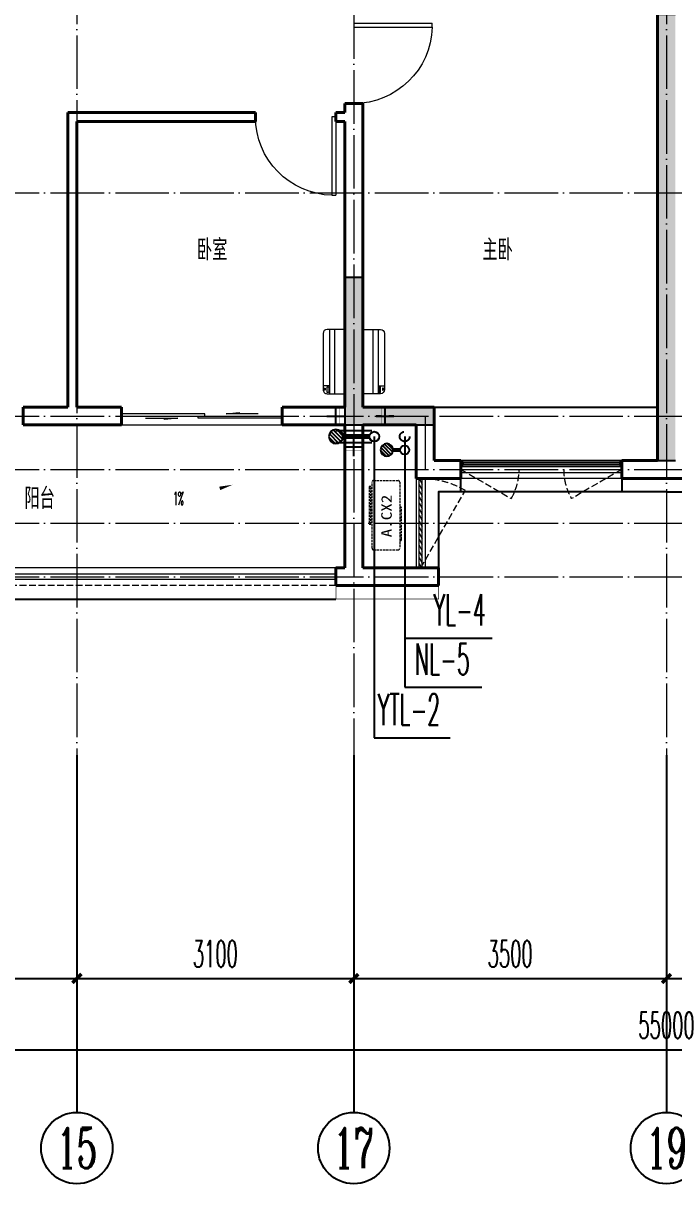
# Model space of a CAD drawing. Extents: x 27938 to 650306, y -92720 to 1524912.
# Drawn here: x 292317 to 299599, y 357524 to 370524 of the extents above; entities that cross this region are included whole.
import ezdxf
from ezdxf.enums import TextEntityAlignment as Align

# ---------------------------------------------------------------- set-up
doc = ezdxf.new("R2010")
doc.units = 0
doc.header["$LTSCALE"] = 1000
doc.header["$MEASUREMENT"] = 0
doc.linetypes.add('DASH', pattern=[0.35, 0.25, -0.1])
doc.linetypes.add('DOTE', pattern=[2.42, 2, -0.2, 0.02, -0.2])
for name, color, linetype in [('3-栏杆1', 135, 'Continuous'), ('3.5方案汇报，与郭总、侯月琴确定户型_t8$0$2020.03.04 -1安徽标准化洋房户型(UA）_t8_t8$0$看线', 154, 'Continuous'), ('AXIS', 3, 'Continuous'), ('AXIS_TEXT', 4, 'Continuous'), ('COLUMN', 9, 'Continuous'), ('DIM_凝结', 3, 'Continuous'), ('DIM_阳台', 132, 'Continuous'), ('DIM_雨水', 3, 'Continuous'), ('EQUIP_地漏', 7, 'Continuous'), ('PIPE-凝结', 150, 'N'), ('PIPE-阳台', 132, 'YT'), ('PUB_TEXT', 4, 'Continuous'), ('VALVE_不分区给水', 7, 'Continuous'), ('VPIPE-凝结', 150, 'Continuous'), ('VPIPE-阳台', 132, 'YT'), ('VPIPE-雨水', 4, 'DASH'), ('保温', 6, 'Continuous'), ('机电标识类', 1, 'Continuous'), ('看线', 251, 'Continuous')]:
    doc.layers.add(name, color=color, linetype=linetype)
for name, color, linetype, lineweight in [('DOTE', 19, 'DOTE', 9), ('PUB_HATCH', 8, 'Continuous', 9), ('WALL', 9, 'Continuous', 40), ('WINDOW', 8, 'Continuous', 15), ('平面-排水沟', 86, 'Continuous', 15), ('平面-栏杆', 135, 'Continuous', 15), ('平面-看线', 45, 'Continuous', 15), ('平面-空调室内机', 176, 'Continuous', 9), ('平面-空调预留孔', 173, 'Continuous', 15), ('空调', 76, 'Continuous', 13)]:
    doc.layers.add(name, color=color, linetype=linetype, lineweight=lineweight)
doc.styles.add('_TCH_AXIS', font='COMPLEX', dxfattribs={"bigfont": 'GBCBIG'})
doc.styles.add('_TCH_DIM', font='SIMPLEX.shx', dxfattribs={"width": 0.6, "oblique": 10, "bigfont": 'hztxt.shx'})
doc.styles.add('_TCH_DIM_T3', font='SIMPLEX.shx', dxfattribs={"width": 0.494118, "bigfont": 'GBCBIG.shx'})
doc.styles.add('_TWT_SERIAL', font='simplex.shx', dxfattribs={"width": 0.6, "oblique": 10, "height": 3, "bigfont": 'aadri.shx'})
doc.styles.add('COMPLEX', font='COMPLEX')
doc.styles.get("Standard").update_dxf_attribs({"font": 'gbenor.shx', "bigfont": 'gbcbig.shx'})
doc.styles.add('黑体', font='simhei.ttf')
doc.linetypes.add('N', pattern='A,3,-0.2,["N",Standard,S=0.25,R=0,X=-0.1,Y=-0.115],-0.2', length=3.4)
doc.linetypes.add('YT', pattern='A,3,-0.2,["YT",Standard,S=0.25,R=0,X=-0.1,Y=-0.115],-0.35', length=3.55)
doc.dimstyles.new('_TCH_ARCH&&100', dxfattribs={"dimtxt": 297.5, "dimasz": 100, "dimexe": 250, "dimexo": 300, "dimgap": 126.25, "dimtad": 1, "dimdec": 0, "dimzin": 0, "dimdsep": 46, "dimtxsty": '_TCH_DIM_T3', "dimblk": 'ARCHTICK', "dimcen": 0.09, "dimclrt": 4, "dimazin": 2, "dimtfac": 1, "dimtdec": 0, "dimtix": 1, "dimtmove": 2, "dimatfit": 3, "dimfxl": 1, "dimtolj": 1, "dimtzin": 0, "dimarcsym": 0})

# ---------------------------------------------------------------- blocks, each defined once
blk = doc.blocks.new('ferre')
at = {"layer": '平面-空调预留孔', "color": 0, "linetype": 'DASH', "ltscale": 0.1}
for p, q in [((93393, 115403), (93393, 115393)), ((93403, 115383), (93756, 115383)), ((93766, 115393), (93766, 115403))]:
    blk.add_line(p, q, dxfattribs=at)
blk.add_lwpolyline([(94046, 115403), (93306, 115403, -0.414214), (93286, 115423), (93286, 115693, -0.414214), (93306, 115713), (94046, 115713, -0.414214), (94066, 115693), (94066, 115423, -0.414214)], format="xyb", close=True, dxfattribs=at)
blk.add_lwpolyline([(93997, 115743), (93577, 115743), (93577, 115727), (93997, 115727)], close=True, dxfattribs=at)
for centre, start, end in [((93403, 115393), 180, 270), ((93756, 115393), 270, 0)]:
    blk.add_arc(centre, 10, start, end, dxfattribs=at)
at = {"layer": '平面-空调预留孔', "color": 0, "linetype": 'DASH', "ltscale": 0.1, "style": '黑体', "width": 1.2}
blk.add_text('A.CX2', height=117, dxfattribs=at).set_placement((93428, 115492))
blk = doc.blocks.new('fergve')
at = {"layer": '平面-空调预留孔', "color": 8, "linetype": 'DASH', "ltscale": 0.1}
blk.add_blockref('ferre', (25670, -60416), dxfattribs=at)
blk = doc.blocks.new('dongkong')
at = {"color": 0}
blk.add_wipeout([(-603756, 210771), (-603756, 210571), (-603836, 210571), (-603836, 210771)], dxfattribs=at)
at = {"layer": '机电标识类', "color": 0, "linetype": 'DASH', "ltscale": 400}
for p, q in [((-603796, 210771), (-603796, 210571)), ((-603896, 210671), (-603696, 210671))]:
    blk.add_line(p, q, dxfattribs=at)
at = {"layer": '空调', "color": 0, "linetype": 'DASH', "const_width": 2}
blk.add_lwpolyline([(-603756, 210771), (-603756, 210571), (-603836, 210571), (-603836, 210771)], close=True, dxfattribs=at)
blk = doc.blocks.new('A$C001338C2')
at = {"color": 0}
for p, q in [((0, 249), (0, 22)), ((845, 304), (55, 304)), ((109, 215), (109, 304)), ((900, 22), (900, 249)), ((22, 0), (878, 0))]:
    blk.add_line(p, q, dxfattribs=at)
at = {"color": 0, "lineweight": 5}
for p, q in [((900, 215), (0, 215)), ((900, 143), (0, 143))]:
    blk.add_line(p, q, dxfattribs=at)
at = {"color": 0}
for points in [[(89, 226), (22, 226, -0.414214), (17, 232), (17, 243, -0.414214), (22, 249), (89, 249, -0.414214), (95, 243), (95, 232, -0.414214)], [(73, 275), (57, 275, -0.414214), (51, 281), (51, 283, -0.414214), (57, 289), (73, 289, -0.414214), (79, 283), (79, 281, -0.414214)]]:
    blk.add_lwpolyline(points, format="xyb", close=True, dxfattribs=at)
for centre, radius, start, end in [((55, 249), 55, 90, 180), ((845, 249), 55, 360, 90), ((22, 22), 22, 180, 270), ((878, 22), 22, 270, 360)]:
    blk.add_arc(centre, radius, start, end, dxfattribs=at)
blk = doc.blocks.new('FGDGDRGSDGDG')
at = {"layer": 'DOTE', "linetype": 'DOTE', "ltscale": 0.3}
for p, q in [((510982, 529998), (510982, 513948)), ((517582, 529998), (517582, 513948)), ((514082, 522348), (514082, 513948)), ((488182, 520248), (546982, 520248)), ((488182, 517748), (546982, 517748)), ((514882, 517748), (514882, 517148)), ((488182, 517148), (546982, 517148)), ((488182, 516548), (546982, 516548)), ((488182, 515948), (546982, 515948))]:
    blk.add_line(p, q, dxfattribs=at)
blk = doc.blocks.new('gdfgdgdgr')
at = {"layer": 'PUB_HATCH'}
blk.add_hatch(color=256, dxfattribs=at).paths.add_polyline_path([(502078, 521914), (501278, 521914), (501278, 523364), (501078, 523364), (501078, 521714), (502078, 521714)])
at = {"layer": 'COLUMN', "color": 8}
for p, q in [((501278, 523364), (501078, 523364)), ((501078, 523364), (501078, 521714)), ((501278, 521914), (501278, 523364)), ((502078, 521914), (501278, 521914)), ((502078, 521714), (502078, 521914)), ((501078, 521714), (502078, 521714))]:
    blk.add_line(p, q, dxfattribs=at)
blk = doc.blocks.new('A$C6C4C4DE5')
at = {"layer": '保温', "linetype": 'ByBlock', "ltscale": 10}
h = blk.add_hatch(dxfattribs=at)
h.set_pattern_fill('AR-HBONE', color=251, scale=55)
h.set_pattern_definition([(45, (-445516.58, -596648.81), (0, 47.4157523), [100.584, -33.528]), (135, (-445492.87, -596625.102), (3e-15, 47.4157523), [100.584, -33.528])])
edge = h.paths.add_edge_path()
edge.add_line((200, 5200), (200, 7800))
edge.add_line((200, 7800), (0, 7800))
edge.add_line((0, 7800), (0, 5200))
edge.add_line((0, 5200), (200, 5200))
h = blk.add_hatch(dxfattribs=at)
h.set_pattern_fill('AR-HBONE', color=251, scale=55)
h.set_pattern_definition([(45, (-445516.58, -596648.81), (0, 47.4157523), [100.584, -33.528]), (135, (-445492.87, -596625.102), (3e-15, 47.4157523), [100.584, -33.528])])
edge = h.paths.add_edge_path()
edge.add_line((900, 5000), (900, 5200))
edge.add_line((900, 5200), (-700, 5200))
edge.add_line((-700, 5200), (-700, 5000))
edge.add_line((-700, 5000), (900, 5000))
at = {"layer": '保温', "linetype": 'Continuous', "ltscale": 10}
h = blk.add_hatch(dxfattribs=at)
h.set_pattern_fill('HEX', color=251, scale=10, angle=90, style=0)
h.set_pattern_definition([(90, (-503782.47, -516048.461), (-16.49778, 1e-15), [9.525, -19.05]), (210, (-503782.47, -516048.461), (8.24889, -14.2874966), [9.525, -19.05]), (150, (-503782.47, -516038.936), (-8.24889, -14.2874966), [9.525, -19.05])])
edge = h.paths.add_edge_path()
edge.add_line((200, 5000), (0, 5000))
edge.add_line((0, 5000), (0, 0))
edge.add_line((0, 0), (200, 0))
edge.add_line((200, 0), (200, 5000))
at = {"layer": '保温', "color": 251, "linetype": 'ByBlock', "ltscale": 10}
for p, q in [((0, 7800), (200, 7800)), ((0, 5000), (200, 5000)), ((0, 0), (200, 0))]:
    blk.add_line(p, q, dxfattribs=at)
blk = doc.blocks.new('$VALVE$00000533')
at = {"ltscale": 0.5, "const_width": 25}
for points in [[(-225, 75), (225, 75)], [(-225, -75), (225, -75)]]:
    blk.add_lwpolyline(points, dxfattribs=at)
blk = doc.blocks.new('_ArchTick')
at = {"color": 0, "linetype": 'ByBlock', "const_width": 0.4}
blk.add_lwpolyline([(-0.5, -0.5), (0.5, 0.5)], dxfattribs=at)
blk = doc.blocks.new('*D1111')
at = {"layer": 'AXIS', "color": 0, "lineweight": -2}
for p, q in [((299517, 362024), (299517, 359574)), ((303017, 362024), (303017, 359574)), ((299517, 359824), (303017, 359824))]:
    blk.add_line(p, q, dxfattribs=at)
at = {"layer": 'Defpoints', "color": 0}
for p in [(299517, 362324), (303017, 362324), (303017, 359824)]:
    blk.add_point(p, dxfattribs=at)
at = {"layer": 'AXIS', "color": 0, "lineweight": -2, "xscale": 100, "yscale": 100, "zscale": 100, "rotation": 180}
blk.add_blockref('_ArchTick', (299517, 359824), dxfattribs=at)
at = {"layer": 'AXIS', "color": 0, "lineweight": -2, "xscale": 100, "yscale": 100, "zscale": 100}
blk.add_blockref('_ArchTick', (303017, 359824), dxfattribs=at)
at = {"layer": 'AXIS', "color": 4, "insert": (301267, 360099), "char_height": 297.5, "attachment_point": 5, "style": '_TCH_DIM_T3'}
blk.add_mtext('\\A1;3500', dxfattribs=at)
blk = doc.blocks.new('*D1156')
at = {"layer": 'AXIS', "color": 0, "lineweight": -2}
for p, q in [((289017, 362024), (289017, 359574)), ((292917, 362024), (292917, 359574)), ((289017, 359824), (292917, 359824))]:
    blk.add_line(p, q, dxfattribs=at)
at = {"layer": 'Defpoints', "color": 0}
for p in [(289017, 362324), (292917, 362324), (292917, 359824)]:
    blk.add_point(p, dxfattribs=at)
at = {"layer": 'AXIS', "color": 0, "lineweight": -2, "xscale": 100, "yscale": 100, "zscale": 100, "rotation": 180}
blk.add_blockref('_ArchTick', (289017, 359824), dxfattribs=at)
at = {"layer": 'AXIS', "color": 0, "lineweight": -2, "xscale": 100, "yscale": 100, "zscale": 100}
blk.add_blockref('_ArchTick', (292917, 359824), dxfattribs=at)
at = {"layer": 'AXIS', "color": 4, "insert": (290967, 360099), "char_height": 297.5, "attachment_point": 5, "style": '_TCH_DIM_T3'}
blk.add_mtext('\\A1;3900', dxfattribs=at)
blk = doc.blocks.new('*D1157')
at = {"layer": 'AXIS', "color": 0, "lineweight": -2}
for p, q in [((292917, 362024), (292917, 359574)), ((296017, 362024), (296017, 359574)), ((292917, 359824), (296017, 359824))]:
    blk.add_line(p, q, dxfattribs=at)
at = {"layer": 'Defpoints', "color": 0}
for p in [(292917, 362324), (296017, 362324), (296017, 359824)]:
    blk.add_point(p, dxfattribs=at)
at = {"layer": 'AXIS', "color": 0, "lineweight": -2, "xscale": 100, "yscale": 100, "zscale": 100, "rotation": 180}
blk.add_blockref('_ArchTick', (292917, 359824), dxfattribs=at)
at = {"layer": 'AXIS', "color": 0, "lineweight": -2, "xscale": 100, "yscale": 100, "zscale": 100}
blk.add_blockref('_ArchTick', (296017, 359824), dxfattribs=at)
at = {"layer": 'AXIS', "color": 4, "insert": (294467, 360099), "char_height": 297.5, "attachment_point": 5, "style": '_TCH_DIM_T3'}
blk.add_mtext('\\A1;3100', dxfattribs=at)
blk = doc.blocks.new('*D1158')
at = {"layer": 'AXIS', "color": 0, "lineweight": -2}
for p, q in [((296017, 362024), (296017, 359574)), ((299517, 362024), (299517, 359574)), ((296017, 359824), (299517, 359824))]:
    blk.add_line(p, q, dxfattribs=at)
at = {"layer": 'Defpoints', "color": 0}
for p in [(296017, 362324), (299517, 362324), (299517, 359824)]:
    blk.add_point(p, dxfattribs=at)
at = {"layer": 'AXIS', "color": 0, "lineweight": -2, "xscale": 100, "yscale": 100, "zscale": 100, "rotation": 180}
blk.add_blockref('_ArchTick', (296017, 359824), dxfattribs=at)
at = {"layer": 'AXIS', "color": 0, "lineweight": -2, "xscale": 100, "yscale": 100, "zscale": 100}
blk.add_blockref('_ArchTick', (299517, 359824), dxfattribs=at)
at = {"layer": 'AXIS', "color": 4, "insert": (297767, 360099), "char_height": 297.5, "attachment_point": 5, "style": '_TCH_DIM_T3'}
blk.add_mtext('\\A1;3500', dxfattribs=at)
blk = doc.blocks.new('*D1159')
at = {"layer": 'AXIS', "color": 0, "lineweight": -2}
for p, q in [((272017, 362024), (272017, 358774)), ((327017, 362024), (327017, 358774)), ((272017, 359024), (327017, 359024))]:
    blk.add_line(p, q, dxfattribs=at)
at = {"layer": 'Defpoints', "color": 0}
for p in [(272017, 362324), (327017, 362324), (327017, 359024)]:
    blk.add_point(p, dxfattribs=at)
at = {"layer": 'AXIS', "color": 0, "lineweight": -2, "xscale": 100, "yscale": 100, "zscale": 100, "rotation": 180}
blk.add_blockref('_ArchTick', (272017, 359024), dxfattribs=at)
at = {"layer": 'AXIS', "color": 0, "lineweight": -2, "xscale": 100, "yscale": 100, "zscale": 100}
blk.add_blockref('_ArchTick', (327017, 359024), dxfattribs=at)
at = {"layer": 'AXIS', "color": 4, "insert": (299517, 359299), "char_height": 297.5, "attachment_point": 5, "style": '_TCH_DIM_T3'}
blk.add_mtext('\\A1;55000', dxfattribs=at)
blk = doc.blocks.new('$WINLIB2D$00000001')
at = {"color": 0}
for points in [[(-0.5, 0.5), (-0.5, -0.5)], [(-0.5, 0.5), (0.5, 0.5)], [(0.5, -0.5), (0.5, 0.5)], [(0.5, 0.1667), (-0.5, 0.1667)], [(0.5, -0.1667), (-0.5, -0.1667)], [(-0.5, -0.5), (0.5, -0.5)]]:
    blk.add_lwpolyline(points, dxfattribs=at)
blk = doc.blocks.new('$DorLib2D$00000131')
at = {"color": 0, "linetype": 'Continuous'}
for p, q in [((0.15, 0.125), (0.2319, 0.1973)), ((0.2319, 0.1973), (0.2319, 0.125)), ((-0.5, 0.125), (-0.5, 0)), ((0.0192, 0.125), (-0.5, 0.125)), ((0.0192, 0), (0.0192, 0.125)), ((0.35, 0.125), (0.15, 0.125)), ((-0.5, 0), (0.0192, 0)), ((-0.024, 0), (0.5, 0)), ((-0.024, -0.125), (-0.024, 0)), ((0.5, 0), (0.5, -0.125)), ((-0.35, -0.125), (-0.15, -0.125)), ((-0.2319, -0.1973), (-0.2319, -0.125)), ((-0.15, -0.125), (-0.2319, -0.1973)), ((0.5, -0.125), (-0.024, -0.125))]:
    blk.add_line(p, q, dxfattribs=at)
blk = doc.blocks.new('$DorLib2D$00000001')
for p, q in [((0.45, 0.975), (0.5, 0.975)), ((0.45, 0), (0.45, 0.975)), ((0.5, 0), (0.5, 0.975)), ((0.5, 0), (0.45, 0))]:
    blk.add_line(p, q)
at = {"lineweight": 13}
blk.add_arc((0.475, 0), 0.975, 91.4693, 180, dxfattribs=at)
blk = doc.blocks.new('$WINLIB2D$00000039')
at = {"color": 0}
for points in [[(-0.5, 0.5), (-0.5, -0.5)], [(0.5, 0.5), (-0.5, 0.5)], [(0.5, -0.5), (0.5, 0.5)], [(-0.5, 0.167), (0.5, 0.167)], [(-0.384, -0.167), (-0.448, 0.167)], [(-0.316, -0.167), (-0.38, 0.167)], [(-0.248, -0.167), (-0.312, 0.167)], [(-0.18, -0.167), (-0.244, 0.167)], [(-0.112, -0.167), (-0.176, 0.167)], [(-0.044, -0.167), (-0.108, 0.167)], [(0.024, -0.167), (-0.04, 0.167)], [(0.092, -0.167), (0.028, 0.167)], [(0.16, -0.167), (0.096, 0.167)], [(0.228, -0.167), (0.164, 0.167)], [(0.296, -0.167), (0.232, 0.167)], [(0.364, -0.167), (0.3, 0.167)], [(0.432, -0.167), (0.368, 0.167)], [(0.5, -0.167), (0.436, 0.167)], [(-0.452, -0.167), (-0.5, 0.084)], [(-0.5, -0.167), (0.5, -0.167)], [(0.5, -0.5), (-0.5, -0.5)]]:
    blk.add_lwpolyline(points, dxfattribs=at)
blk = doc.blocks.new('_AXISO')
blk.add_circle((0, 0), 0.5)
at = {"layer": 'AXIS_TEXT', "style": 'COMPLEX', "width": 1.041667}
blk.add_attdef('A', text='', height=0.56, dxfattribs=at).set_placement((-0.25, -0.28), (0.25, -0.28), align=Align.FIT)
blk = doc.blocks.new('$TwtSys$00000141')
for p, q in [((-141, 12), (-15, 138)), ((-141, 12), (-15, 138)), ((-131, -53), (53, 131)), ((-131, -53), (53, 131)), ((-100, -100), (100, 100)), ((-100, -100), (100, 100)), ((-49, -131), (131, 49)), ((-49, -131), (131, 49)), ((17, -138), (138, -17)), ((17, -138), (138, -17))]:
    blk.add_line(p, q)
blk.add_circle((0, 0), 141)
blk.add_circle((0, 0), 141)

msp = doc.modelspace()

# ---------------------------------------------------------------- linework, layer by layer
at = {"color": 8, "const_width": 8}
msp.add_lwpolyline([(296966.6, 364223.7), (296966.6, 364073.7), (295816.6, 364073.7), (295816.6, 364223.7)], dxfattribs=at)
at = {"layer": '3-栏杆1', "color": 8}
for p, q in [((297236.8, 365605.9), (297216.6, 365623.7)), ((297216.6, 365623.7), (297236.8, 365605.9)), ((297236.8, 365576.7), (297216.6, 365556.8)), ((297216.6, 365556.8), (297236.8, 365576.7)), ((297236.8, 365605.9), (298996.3, 365605.9)), ((297236.8, 365605.9), (297236.8, 365576.7)), ((298996.3, 365576.6), (297236.8, 365576.6)), ((298996.3, 365605.9), (299016.6, 365623.7)), ((299016.6, 365623.7), (298996.3, 365605.9)), ((298996.3, 365605.9), (298996.3, 365576.7)), ((299016.6, 365556.8), (298996.3, 365576.7))]:
    msp.add_line(p, q, dxfattribs=at)
at = {"layer": '3.5方案汇报，与郭总、侯月琴确定户型_t8$0$2020.03.04 -1安徽标准化洋房户型(UA）_t8_t8$0$看线', "color": 8, "ltscale": 10}
msp.add_line((296916.6, 366223.7), (299416.6, 366223.7), dxfattribs=at)
at = {"layer": 'AXIS'}
for p, q in [((292916.6, 362323.7), (292916.6, 358323.7)), ((296016.6, 362323.7), (296016.6, 358323.7)), ((299516.6, 362323.7), (299516.6, 358323.7))]:
    msp.add_line(p, q, dxfattribs=at)
at = {"layer": 'DIM_凝结'}
for p, q in [((296586.6, 365743.7), (296586.6, 363085.3)), ((296586.6, 363085.3), (297450.5, 363085.3))]:
    msp.add_line(p, q, dxfattribs=at)
at = {"layer": 'DIM_阳台'}
for p, q in [((296246.6, 365893.7), (296246.6, 362520.5)), ((296246.6, 362520.5), (297095.9, 362520.5))]:
    msp.add_line(p, q, dxfattribs=at)
at = {"layer": 'DIM_雨水'}
for p, q in [((296586.6, 365893.7), (296586.6, 363636.6)), ((296586.6, 363636.6), (297564.9, 363636.6))]:
    msp.add_line(p, q, dxfattribs=at)
at = {"layer": 'PIPE-凝结', "const_width": 45}
msp.add_lwpolyline([(296536.6, 365743.7), (296457.1, 365743.7)], dxfattribs=at)
at = {"layer": 'VPIPE-凝结'}
msp.add_circle((296586.6, 365743.7), 50, dxfattribs=at)
at = {"layer": 'VPIPE-阳台'}
msp.add_circle((296246.6, 365893.7), 55, dxfattribs=at)
at = {"layer": 'VPIPE-雨水'}
msp.add_circle((296586.6, 365893.7), 55, dxfattribs=at)
at = {"layer": 'WALL', "color": 8}
for p, q in [((299416.6, 370623.7), (299416.6, 365623.7)), ((296116.6, 369623.7), (295916.6, 369623.7)), ((295916.6, 369623.7), (295916.6, 369523.7)), ((296116.6, 369423.7), (296116.6, 369623.7)), ((294916.6, 369523.7), (292816.6, 369523.7)), ((292816.6, 369523.7), (292816.6, 366223.7)), ((294916.6, 369423.7), (294916.6, 369523.7)), ((295916.6, 369523.7), (295816.6, 369523.7)), ((295816.6, 369523.7), (295816.6, 369423.7)), ((292916.6, 369423.7), (294916.6, 369423.7)), ((292916.6, 369423.7), (292916.6, 366223.7)), ((295816.6, 369423.7), (295916.6, 369423.7)), ((296116.6, 369423.7), (296116.6, 366223.7)), ((292816.6, 366223.7), (292316.6, 366223.7)), ((292316.6, 366223.7), (292316.6, 366023.7)), ((293416.6, 366223.7), (292916.6, 366223.7)), ((293416.6, 366023.7), (293416.6, 366223.7)), ((295216.6, 366223.7), (295216.6, 366023.7)), ((296916.6, 366223.7), (296916.6, 365623.7)), ((292316.6, 366023.7), (292916.6, 366023.7)), ((292916.6, 366023.7), (293416.6, 366023.7)), ((296716.6, 366023.7), (296716.6, 365523.7)), ((297216.6, 365623.7), (296916.6, 365623.7)), ((297216.6, 365423.7), (297216.6, 365623.7)), ((299416.6, 365623.7), (299016.6, 365623.7)), ((299016.6, 365623.7), (299016.6, 365423.7)), ((296716.6, 365523.7), (296716.6, 365423.7)), ((296716.6, 365423.7), (296816.6, 365423.7)), ((296816.6, 365423.7), (297216.6, 365423.7)), ((299016.6, 365423.7), (299516.6, 365423.7)), ((299516.6, 365423.7), (300016.6, 365423.7)), ((295816.6, 364423.7), (295916.6, 364423.7)), ((295816.6, 364423.7), (295816.6, 364223.7)), ((296116.6, 364423.7), (296716.6, 364423.7)), ((296716.6, 364423.7), (296816.6, 364423.7)), ((296816.6, 364423.7), (296966.6, 364423.7)), ((296966.6, 364423.7), (296966.6, 364223.7)), ((295816.6, 364223.7), (296016.6, 364223.7)), ((296016.6, 364223.7), (296816.6, 364223.7)), ((296816.6, 364223.7), (296966.6, 364223.7))]:
    msp.add_line(p, q, dxfattribs=at)
at = {"layer": 'WINDOW'}
msp.add_line((293416.6, 366023.7), (295216.6, 366023.7), dxfattribs=at)
at = {"layer": 'WINDOW', "color": 8, "linetype": 'DASH', "ltscale": 0.3}
for points in [[(297216.6, 365523.7), (297779.7, 365199.1, 0.1314846), (297866.6, 365523.7)], [(299016.6, 365523.7), (298453.4, 365199.1, -0.1314846), (298366.6, 365523.7)], [(296766.6, 364423.7), (297266.6, 365289.8, 0.1316525), (296766.6, 365423.7)]]:
    msp.add_lwpolyline(points, format="xyb", dxfattribs=at)
at = {"layer": '平面-排水沟', "color": 8}
msp.add_lwpolyline([(294170.3, 365216.6, 0, 0, 0), (294660.4, 365353.7, 0, 40, 0), (294516, 365313.3, 0, 0, 0)], format="xyseb", dxfattribs=at)
at = {"layer": '平面-栏杆', "color": 8}
for p, q in [((295816.6, 364353.7), (289916.6, 364353.7)), ((295816.6, 364293.7), (289916.6, 364293.7))]:
    msp.add_line(p, q, dxfattribs=at)
at = {"layer": '平面-看线', "color": 8}
msp.add_line((295816.6, 364423.7), (289916.6, 364423.7), dxfattribs=at)
at = {"layer": '平面-看线', "color": 8, "linetype": 'DASH', "ltscale": 0.3}
msp.add_line((295816.6, 364223.7), (289916.6, 364223.7), dxfattribs=at)
at = {"layer": '看线', "color": 8, "ltscale": 0.5}
for points in [[(299016.6, 365423.7), (299016.6, 365273.7), (297216.6, 365273.7), (297216.6, 365423.7)], [(299516.6, 365273.7), (296966.6, 365273.7), (296966.6, 364423.7)], [(299516.6, 365273.7), (302066.6, 365273.7), (302066.6, 364423.7)], [(289916.6, 364073.7), (295816.6, 364073.7)]]:
    msp.add_lwpolyline(points, dxfattribs=at)

# ---------------------------------------------------------------- block references
at = {"color": 8}
msp.add_blockref('A$C6C4C4DE5', (299416.6, 365623.7), dxfattribs=at)
at = {"layer": 'AXIS'}
ref = msp.add_blockref('_AXISO', (292916.6, 357923.7), dxfattribs=dict(at, xscale=800, yscale=800, zscale=800))
ref.add_attrib('A', '15', dxfattribs={"layer": 'AXIS_TEXT', "height": 452.55, "style": '_TCH_AXIS', "width": 0.724138}).set_placement((292690.3, 357697.5), (293142.9, 357697.5), align=Align.FIT)
ref = msp.add_blockref('_AXISO', (296016.6, 357923.7), dxfattribs=dict(at, xscale=800, yscale=800, zscale=800))
ref.add_attrib('A', '17', dxfattribs={"layer": 'AXIS_TEXT', "height": 452.55, "style": '_TCH_AXIS', "width": 0.724138}).set_placement((295790.3, 357697.5), (296242.9, 357697.5), align=Align.FIT)
ref = msp.add_blockref('_AXISO', (299516.6, 357923.7), dxfattribs=dict(at, xscale=800, yscale=800, zscale=800))
ref.add_attrib('A', '19', dxfattribs={"layer": 'AXIS_TEXT', "height": 452.55, "style": '_TCH_AXIS', "width": 0.724138}).set_placement((299290.3, 357697.5), (299742.9, 357697.5), align=Align.FIT)
at = {"layer": 'EQUIP_地漏', "xscale": 0.5, "yscale": -0.5, "zscale": 0.5, "rotation": 359.999999999986}
msp.add_blockref('$TwtSys$00000141', (296386.6, 365743.7), dxfattribs=at)
at = {"layer": 'WINDOW'}
for name, p, xscale, yscale, zscale, rotation in [('$DorLib2D$00000001', (296016.6, 370073.7), -900, 900, -900, 270), ('$DorLib2D$00000001', (295366.6, 369473.7), -900, 900, -900, 179.9999999875247), ('$WINLIB2D$00000039', (296766.6, 364923.7), -1000, 100, -1000, 270)]:
    msp.add_blockref(name, p, dxfattribs=dict(at, xscale=xscale, yscale=yscale, zscale=zscale, rotation=rotation))
for name, p, xscale, yscale, zscale in [('$DorLib2D$00000131', (294316.6, 366123.7), 1800, 200, 1800), ('$WINLIB2D$00000001', (298116.6, 365523.7), -1800, -200, -1800)]:
    msp.add_blockref(name, p, dxfattribs=dict(at, xscale=xscale, yscale=yscale, zscale=zscale))
at = {"layer": '平面-空调室内机', "color": 8, "ltscale": 0.3, "xscale": -1}
for p, rotation in [((899612.6, 576794.5), 180), ((85345.9, 969569.8), 270)]:
    msp.add_blockref('dongkong', p, dxfattribs=dict(at, rotation=rotation))
at = {"layer": '平面-空调室内机', "color": 8, "ltscale": 0.3, "rotation": 180}
msp.add_blockref('dongkong', (-307429.4, 576794.5), dxfattribs=at)
at = {"layer": '平面-空调预留孔', "color": 8, "yscale": 0.800000000046565, "zscale": 0.800000000046565}
for p, xscale, rotation in [((295916.5, 366373.7), 0.800000000046565, 90.00000023343017), ((296116.7, 366373.7), -0.800000000046565, 269.9999997665698)]:
    msp.add_blockref('A$C001338C2', p, dxfattribs=dict(at, xscale=xscale, rotation=rotation))
at = {"layer": '平面-空调预留孔', "color": 8, "rotation": 90.00000000000001}
msp.add_blockref('fergve', (351517.7, 245666.9), dxfattribs=at)

# ---------------------------------------------------------------- texts
at = {"layer": 'DIM_凝结', "color": 7, "style": '_TWT_SERIAL', "width": 0.48}
msp.add_text('NL-5', height=350, dxfattribs=at).set_placement((296702.8, 363225.3))
at = {"layer": 'DIM_阳台', "color": 7, "style": '_TWT_SERIAL', "width": 0.48}
msp.add_text('YTL-2', height=350, dxfattribs=at).set_placement((296285.7, 362660.5))
at = {"layer": 'DIM_雨水', "color": 7, "style": '_TWT_SERIAL', "width": 0.48}
msp.add_text('YL-4', height=350, dxfattribs=at).set_placement((296910.9, 363776.6))
at = {"layer": 'PUB_TEXT', "color": 8}
for s, p in [('卧室', (294261.2, 367866.2)), ('主卧', (297456.6, 367866.2)), ('阳台', (292330.6, 365083))]:
    msp.add_text(s, height=236.31, dxfattribs=at).set_placement(p)
at = {"layer": '平面-排水沟', "color": 8, "style": '_TCH_DIM', "width": 0.423529}
msp.add_text('1%', height=148.75, dxfattribs=at).set_placement((293994.4, 365124.7))

# ---------------------------------------------------------------- dimensions: what is measured, and where the dimension line sits
at = {"layer": 'AXIS'}
for p1, p2, distance, picture, middle in [((272016.6, 362323.7), (327016.6, 362323.7), -3300, '*D1159', (299516.6, 359298.7)), ((289016.6, 362323.7), (292916.6, 362323.7), -2500, '*D1156', (290966.6, 360098.7)), ((292916.6, 362323.7), (296016.6, 362323.7), -2500, '*D1157', (294466.6, 360098.7)), ((296016.6, 362323.7), (299516.6, 362323.7), -2500, '*D1158', (297766.6, 360098.7)), ((299516.6, 362323.7), (303016.6, 362323.7), -2500, '*D1111', (301266.6, 360098.7))]:
    dim = msp.add_aligned_dim(p1=p1, p2=p2, distance=distance, dimstyle='_TCH_ARCH&&100', dxfattribs=at)
    dim.commit()
    dim.dimension.update_dxf_attribs({"geometry": picture, "text_midpoint": middle})

# ---------------------------------------------------------------- next in the draw order: linework, layer by layer
at = {"layer": 'PIPE-阳台', "const_width": 55}
msp.add_lwpolyline([(296191.6, 365893.7), (295895.5, 365893.7)], dxfattribs=at)
at = {"layer": 'WALL', "color": 8}
msp.add_line((296116.6, 366023.7), (296116.6, 364423.7), dxfattribs=at)

# ---------------------------------------------------------------- next in the draw order: block references
at = {"layer": '平面-空调室内机', "color": 8, "ltscale": 0.3, "xscale": -1, "rotation": 180}
for p in [(899612.6, 576794.5), (900162.7, 576794.5)]:
    msp.add_blockref('dongkong', p, dxfattribs=at)

# ---------------------------------------------------------------- next in the draw order: linework, layer by layer
at = {"layer": 'WALL', "color": 8}
for p, q in [((295916.6, 369423.7), (295916.6, 366223.7)), ((295916.6, 366223.7), (295216.6, 366223.7)), ((296116.6, 366223.7), (296916.6, 366223.7)), ((295216.6, 366023.7), (295916.6, 366023.7)), ((295916.6, 366023.7), (295916.6, 364423.7)), ((296116.6, 366023.7), (296716.6, 366023.7))]:
    msp.add_line(p, q, dxfattribs=at)

# ---------------------------------------------------------------- next in the draw order: block references
msp.add_blockref('FGDGDRGSDGDG', (-218065.9, -151624.7))
at = {"color": 8}
msp.add_blockref('gdfgdgdgr', (-205160.8, -155690.1), dxfattribs=at)
at = {"layer": 'EQUIP_地漏', "xscale": 0.56, "yscale": -0.56, "zscale": 0.56, "rotation": 359.9999999999939}
msp.add_blockref('$TwtSys$00000141', (295816.6, 365893.7), dxfattribs=at)
at = {"layer": 'VALVE_不分区给水', "xscale": 0.8999999999999999, "yscale": -0.8999999999999999, "zscale": 0.8999999999999999}
msp.add_blockref('$VALVE$00000533', (296016.6, 365893.7), dxfattribs=at)

doc.saveas('drawing.dxf')
